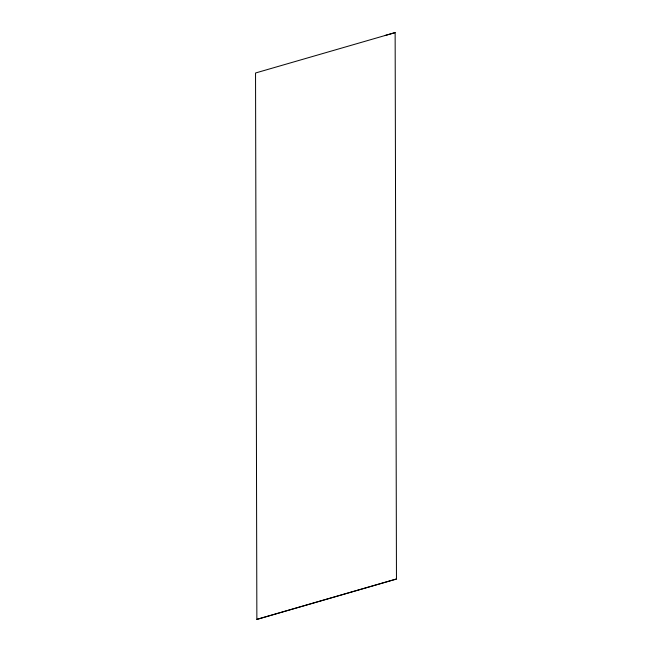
<?xml version="1.0" encoding="UTF-8"?>
<svg xmlns="http://www.w3.org/2000/svg" width="652" height="652" viewBox="0 0 652 652"><rect width="100%" height="100%" fill="white"/><g stroke="black" fill="none" stroke-linecap="round" stroke-linejoin="round"><path stroke-width="0.98" d="M395.136 32.6L255.535 72.991L256.864 619.4L396.465 579.009L395.136 32.6L385.242 35.453M256.855 619.384L396.465 579.009"/></g></svg>
